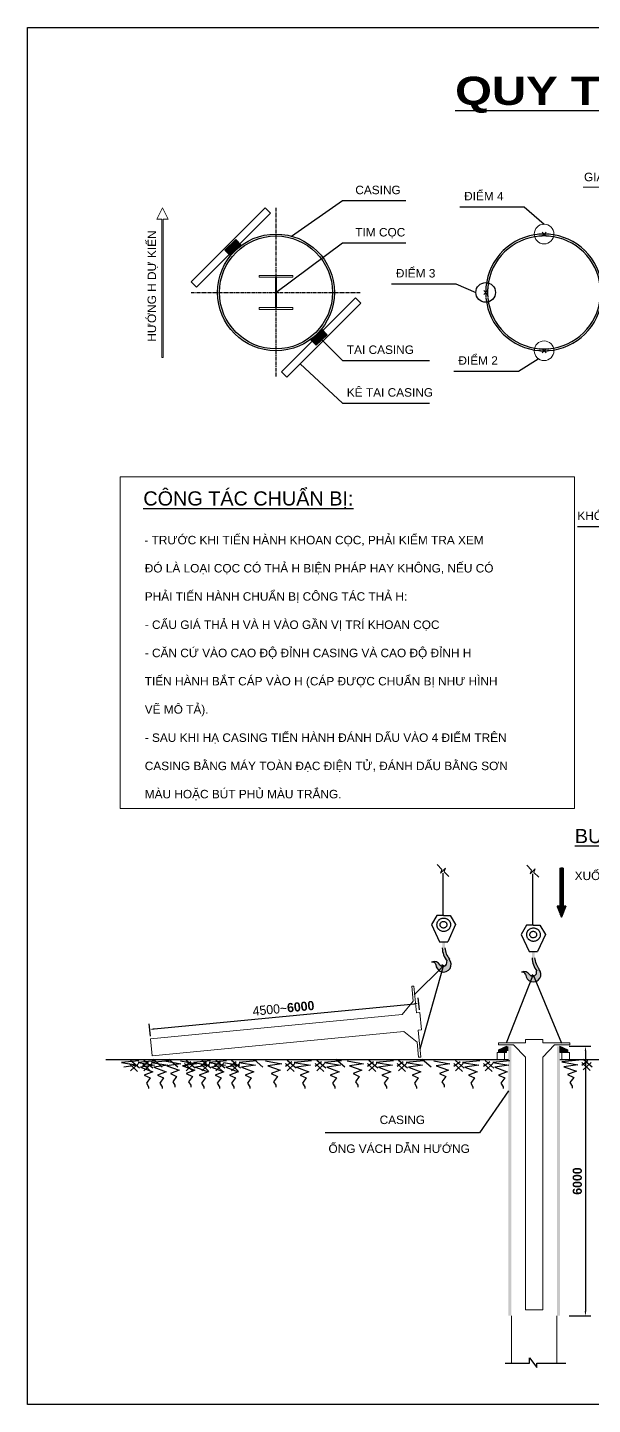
# Model space of a CAD drawing. Header units: millimetres. Extents: x -346728 to 1320345, y -537202 to -385966.
# Drawn here: x 1014770 to 1035235, y -455391 to -405471 of the extents above; entities that cross this region are included whole.
import ezdxf

# ---------------------------------------------------------------- set-up
doc = ezdxf.new("R2010")
doc.units = ezdxf.units.MM
doc.header["$LTSCALE"] = 100
for name, pattern in [('CENTER', [2, 1.25, -0.25, 0.25, -0.25]), ('DASHED2', [0.375, 0.25, -0.125]), ('HIDDEN', [9.525, 6.35, -3.175])]:
    doc.linetypes.add(name, pattern=pattern)
for name, color, linetype in [('2', 2, 'Continuous'), ('8', 8, 'CENTER'), ('9', 9, 'Continuous'), ('A-TEXT', 7, 'Continuous'), ('COT-THEP', 1, 'Continuous'), ('DUONG-BAO', 2, 'Continuous'), ('hiden', 8, 'HIDDEN'), ('NET', 1, 'Continuous'), ('ONGVACH', 5, 'Continuous')]:
    doc.layers.add(name, color=color, linetype=linetype)
doc.layers.add('CHU', color=8, linetype='Continuous', lineweight=25)
doc.layers.add('cua', color=44, linetype='Continuous', lineweight=13)
doc.styles.add('2', font='VHAVAN.TTF')
doc.styles.add('T1', font='VHARIAL.TTF')
doc.styles.add('tieu de', font='VHARIALB.TTF', dxfattribs={"width": 1.2})
doc.styles.add('VnArialH', font='VHARIAL.TTF')
doc.dimstyles.new('KT1', dxfattribs={"dimtxt": 250, "dimasz": 1000, "dimexe": 100, "dimexo": 100, "dimgap": 50, "dimtad": 1, "dimdec": 0, "dimzin": 2, "dimdsep": 46, "dimtxsty": 'Standard', "dimblk2": 'OBLIQUE', "dimcen": 0.09, "dimdle": 100, "dimclrt": 2, "dimadec": 0, "dimazin": 0, "dimtfac": 1, "dimtdec": 0, "dimtofl": 0, "dimtmove": 0, "dimatfit": 3, "dimfxl": 1, "dimtolj": 1, "dimtzin": 2, "dimarcsym": 0})

# ---------------------------------------------------------------- blocks, each defined once
blk = doc.blocks.new('gagsggs')
at = {"layer": 'cua'}
for p, q in [((1274802, -391589), (1276751, -389640)), ((1276751, -389640), (1276892, -389781)), ((1274943, -391731), (1276892, -389781)), ((1274802, -391589), (1274943, -391731))]:
    blk.add_line(p, q, dxfattribs=at)
blk = doc.blocks.new('sgjkskljgs')
at = {"layer": 'cua'}
for p, q in [((1270835, -391902), (1272035, -391902)), ((1270835, -391962), (1270835, -391902)), ((1270835, -391962), (1271415, -391962)), ((1271415, -391962), (1271415, -393042)), ((1271455, -391962), (1272035, -391962)), ((1271455, -391962), (1271455, -393042)), ((1272035, -391902), (1272035, -391962)), ((1271335, -392502), (1271535, -392502)), ((1271435, -392394), (1271435, -392610)), ((1271415, -393042), (1270835, -393042)), ((1270835, -393102), (1270835, -393042)), ((1272035, -393042), (1271455, -393042)), ((1272035, -393042), (1272035, -393102)), ((1272035, -393102), (1270835, -393102))]:
    blk.add_line(p, q, dxfattribs=at)
blk = doc.blocks.new('gøgwgwg')
at = {"layer": 'cua'}
for p, q in [((1270915, -387538), (1270718, -387935)), ((1270915, -387538), (1271111, -387935)), ((1270718, -387935), (1270886, -387935)), ((1270886, -387935), (1270886, -392839)), ((1271111, -387935), (1270943, -387935)), ((1270943, -387935), (1270943, -392839)), ((1270886, -392839), (1270943, -392839))]:
    blk.add_line(p, q, dxfattribs=at)
blk = doc.blocks.new('*D297')
at = {"layer": 'A-TEXT', "color": 117, "lineweight": -2, "transparency": 16777216}
for p, q in [((1034391, -442404), (1035182, -442404)), ((1034391, -452180), (1035182, -452180))]:
    blk.add_line(p, q, dxfattribs=at)
at = {"layer": 'A-TEXT', "color": 21, "lineweight": -2, "transparency": 16777216}
blk.add_line((1034982, -442564), (1034982, -452020), dxfattribs=at)
at = {"layer": 'A-TEXT', "color": 21, "transparency": 16777216}
for points in [[(1034955, -442564), (1035008, -442564), (1034982, -442404)], [(1034955, -452020), (1035008, -452020), (1034982, -452180)]]:
    blk.add_solid(points, dxfattribs=at)
at = {"layer": 'DEFPOINTS', "color": 0, "transparency": 16777216}
for p in [(1034291, -442404), (1034291, -452180), (1034982, -452180)]:
    blk.add_point(p, dxfattribs=at)
at = {"layer": 'A-TEXT', "color": 2, "transparency": 16777216, "insert": (1034688, -447292), "char_height": 40, "attachment_point": 5, "rotation": 90, "style": '2'}
blk.add_mtext('\\A1;{\\f.VnAvantH|b1|i0|c0|p34;\\H8.334x;6000}', dxfattribs=at)
blk = doc.blocks.new('jdhssdhhgsg')
at = {"layer": 'cua'}
for p, q in [((1275082, -387598), (1275223, -387457)), ((1275223, -387598), (1275082, -387457))]:
    blk.add_line(p, q, dxfattribs=at)
blk = doc.blocks.new('bakjbfahfak')
at = {"layer": 'hiden'}
for radius, start, end in [(2067, 85.0087, 95.0123), (2000, 84.8406, 95.1811), (2067, 174.9877, 184.9913), (2000, 174.8189, 185.1594), (2000, 354.8406, 5.1811), (2067, 355.0087, 5.0123), (2000, 264.8189, 275.1594), (2067, 264.9877, 274.9913)]:
    blk.add_arc((1286978, -390533), radius, start, end, dxfattribs=at)
at = {"layer": 'ONGVACH', "color": 7}
for radius, start, end in [(2067, 94.1611, 174.448), (2000, 94.3012, 174.2608), (2067, 185.552, 265.8389), (2000, 185.7392, 265.6988), (2000, 274.3012, 354.2608), (2067, 274.1611, 354.448)]:
    blk.add_arc((1286978, -390533), radius, start, end, dxfattribs=at)
blk = doc.blocks.new('gsngskngksngsk')
at = {"layer": 'ONGVACH', "color": 7}
for radius, start, end in [(2067, 5.552, 85.8389), (2000, 5.7392, 85.6988)]:
    blk.add_arc((1286978, -390533), radius, start, end, dxfattribs=at)
at = {"layer": 'cua'}
blk.add_blockref('bakjbfahfak', (0, 0), dxfattribs=at)
blk = doc.blocks.new('*D301')
at = {"layer": 'A-TEXT', "color": 117, "lineweight": -2, "transparency": 16777216}
for p, q in [((1028969, -441087), (1028927, -440648)), ((1019219, -442033), (1019176, -441594))]:
    blk.add_line(p, q, dxfattribs=at)
at = {"layer": 'A-TEXT', "color": 21, "lineweight": -2, "transparency": 16777216}
blk.add_line((1019355, -441778), (1028787, -440863), dxfattribs=at)
at = {"layer": 'A-TEXT', "color": 21, "transparency": 16777216}
for points in [[(1028784, -440836), (1028789, -440889), (1028946, -440847)], [(1019352, -441751), (1019357, -441804), (1019196, -441793)]]:
    blk.add_solid(points, dxfattribs=at)
at = {"layer": 'DEFPOINTS', "color": 0, "transparency": 16777216}
for p in [(1028946, -440847), (1028979, -441186, 0), (1019229, -442132, 0)]:
    blk.add_point(p, dxfattribs=at)
at = {"layer": 'A-TEXT', "color": 2, "transparency": 16777216, "insert": (1024042, -441028), "char_height": 40, "attachment_point": 5, "rotation": 5.5418, "style": '2'}
blk.add_mtext('\\A1;{\\H8.333x;4500~\\f.VnAvantH|b1|i0|c0|p34;6000}', dxfattribs=at)
blk = doc.blocks.new('LVL-KHUNGTEN')
blk.add_lwpolyline([(61073, 41093), (119124, 41093), (119124, 62), (61073, 62)], close=True)
at = {"layer": 'DEFPOINTS'}
for p, q in [((61073, 41093), (119124, 41093)), ((61073, 62), (61073, 41093)), ((119124, 62), (61073, 62))]:
    blk.add_line(p, q, dxfattribs=at)

msp = doc.modelspace()

# ---------------------------------------------------------------- hatches: boundary and pattern name
h = msp.add_hatch()
h.set_pattern_fill('ANSI37', color=256, scale=1.842586, style=0)
h.set_pattern_definition([(45, (997437.7725, -500538.97475), (-0.1628631381, 0.1628631381), []), (135, (997437.7725, -500538.97475), (-0.1628631381, -0.1628631381), [])])
h.paths.add_polyline_path([(1030037.5, -439635.3, 0.4139754), (1030061.3, -439244.3, -0.1675092), (1029890, -438837.8), (1029890, -438615.6), (1029840.3, -438615.6), (1029795.7, -438615.6), (1029795.7, -438837.8, 0.1669187), (1029971.5, -439320.8, -0.3748597), (1029891.4, -439489.2)])
h.paths.add_polyline_path([(1029891.4, -439489.2, -0.3256233), (1029728.4, -439452.8, 0.3838676), (1029423.2, -439346.1, -0.3456423), (1029576.7, -439427.9, 0.6465069), (1030037.5, -439635.3)])
h = msp.add_hatch()
h.set_pattern_fill('ANSI37', color=256, scale=1.842586, style=0)
h.set_pattern_definition([(45, (1000688.50326, -500897.08532), (-0.1628631381, 0.1628631381), []), (135, (1000688.50326, -500897.08532), (-0.1628631381, -0.1628631381), [])])
h.paths.add_polyline_path([(1033288.2, -439993.4, 0.4139754), (1033312, -439602.5, -0.1675092), (1033140.8, -439196), (1033140.8, -438973.7), (1033091, -438973.7), (1033046.4, -438973.7), (1033046.4, -439196, 0.1669187), (1033222.2, -439678.9, -0.3748597), (1033142.1, -439847.3)])
h.paths.add_polyline_path([(1033142.1, -439847.3, -0.3256233), (1032979.1, -439810.9, 0.3838676), (1032673.9, -439704.2, -0.3456423), (1032827.5, -439786, 0.6465069), (1033288.2, -439993.4)])
at = {"layer": 'COT-THEP'}
h = msp.add_hatch(dxfattribs=at)
h.set_pattern_fill('ANSI37', color=0, scale=5.896275, style=0)
h.set_pattern_definition([(45, (1019231.61855, -467660.8321), (-0.521162042, 0.521162042), []), (135, (1019231.61855, -467660.8321), (-0.521162042, -0.521162042), [])])
h.paths.add_polyline_path([(1034054.9, -437325.1), (1033954.7, -437325.1), (1034113.8, -437723.3), (1034272.9, -437325.1), (1034172.8, -437325.1), (1034172.8, -435945.1), (1034054.9, -435945.1)])
msp.add_hatch(color=5, dxfattribs=at).paths.add_polyline_path([(1032108.8, -442577.3), (1032193.3, -442577.3), (1032193.3, -442403.7), (1032108.8, -442403.7)])
at = {"layer": 'cua'}
for points in [[(1032123.8, -442403.6), (1032123.8, -442625.3), (1031835.7, -442625.3), (1031835.7, -442536.8)], [(1034056.8, -442403.6), (1034056.8, -442625.3), (1034344.9, -442625.3), (1034344.9, -442536.8)]]:
    msp.add_hatch(color=256, dxfattribs=at).paths.add_polyline_path(points)
at = {"layer": 'ONGVACH'}
h = msp.add_hatch(color=7, dxfattribs=at)
h.paths.add_polyline_path([(1022315.4, -413156.3), (1022518.1, -413368.1, 0.0326124), (1022306.8, -413545.4), (1022116.6, -413346.6)])
h.paths.add_polyline_path([(1022116.6, -413346.6), (1022306.8, -413545.4, 0.0326124), (1022120.5, -413748.6), (1021917.8, -413536.9)])
h = msp.add_hatch(color=7, dxfattribs=at)
h.paths.add_polyline_path([(1025622.3, -416611.3), (1025419.6, -416399.6, -0.0326124), (1025233.2, -416602.8), (1025423.5, -416801.6)])
h.paths.add_polyline_path([(1025423.5, -416801.6), (1025233.2, -416602.8, -0.0326124), (1025022, -416780.1), (1025224.7, -416991.9)])

# ---------------------------------------------------------------- linework, layer by layer
at = {"color": 7}
for p, q in [((1034054.9, -435945.1, -881.1), (1034054.9, -437325.1, -881.1)), ((1034054.9, -435945.1, -881.1), (1034172.8, -435945.1, -881.1)), ((1034172.8, -435945.1, -881.1), (1034172.8, -437325.1, -881.1)), ((1033954.7, -437325.1, -881.1), (1034113.8, -437723.3, -881.1)), ((1034054.9, -437325.1, -881.1), (1033954.7, -437325.1, -881.1)), ((1034272.9, -437325.1, -881.1), (1034113.8, -437723.3, -881.1)), ((1034172.8, -437325.1, -881.1), (1034272.9, -437325.1, -881.1))]:
    msp.add_line(p, q, dxfattribs=at)
at = {"color": 2}
for p, q in [((1029600.9, -437659.7, -881.1), (1029400.7, -437993.1, -881.1)), ((1029845.6, -437659.7, -881.1), (1029600.9, -437659.7, -881.1)), ((1029835, -437659.7, -881.1), (1030079.7, -437659.7, -881.1)), ((1030079.7, -437659.7, -881.1), (1030279.9, -437993.1, -881.1)), ((1029400.7, -437993.1, -881.1), (1029689.8, -438615.6, -881.1)), ((1030279.9, -437993.1, -881.1), (1029990.7, -438615.6, -881.1)), ((1032851.6, -438017.8, -881.1), (1032651.4, -438351.3, -881.1)), ((1033096.3, -438017.8, -881.1), (1032851.6, -438017.8, -881.1)), ((1033085.8, -438017.8, -881.1), (1033330.4, -438017.8, -881.1)), ((1033330.4, -438017.8, -881.1), (1033530.6, -438351.3, -881.1)), ((1032651.4, -438351.3, -881.1), (1032940.6, -438973.7, -881.1)), ((1033530.6, -438351.3, -881.1), (1033241.5, -438973.7, -881.1))]:
    msp.add_line(p, q, dxfattribs=at)
at = {"color": 8}
for p, q in [((1018797.6, -442928.7, -881.1), (1018173.2, -442987.6, -881.1)), ((1018173.2, -442987.6, -881.1), (1018762.3, -443093.6, -881.1)), ((1018762.3, -443093.6, -881.1), (1018255.7, -443164.2, -881.1)), ((1018784.5, -443028.4, -881.1), (1018503.5, -443295.1, -881.1)), ((1019404.2, -442928.7, -881.1), (1018779.8, -442987.6, -881.1)), ((1018779.8, -442987.6, -881.1), (1019368.8, -443093.6, -881.1)), ((1019368.8, -443093.6, -881.1), (1018862.2, -443164.2, -881.1)), ((1018862.2, -443164.2, -881.1), (1019309.9, -443329, -881.1)), ((1019157.4, -442972.2, -881.1), (1018932.5, -443140.7, -881.1)), ((1019269.8, -443028.4, -881.1), (1018988.7, -443295.1, -881.1)), ((1019889.4, -442928.7, -881.1), (1019265, -442987.6, -881.1)), ((1019265, -442987.6, -881.1), (1019854, -443093.6, -881.1)), ((1019854, -443093.6, -881.1), (1019347.5, -443164.2, -881.1)), ((1019347.5, -443164.2, -881.1), (1019795.1, -443329, -881.1)), ((1019734, -442935.6, -881.1), (1020323, -443041.6, -881.1)), ((1020323, -443041.6, -881.1), (1019816.4, -443112.2, -881.1)), ((1019816.4, -443112.2, -881.1), (1020264.1, -443277, -881.1)), ((1020264.1, -443277, -881.1), (1019946, -443394.8, -881.1)), ((1020305.5, -442935.6, -881.1), (1020894.6, -443041.6, -881.1)), ((1020894.6, -443041.6, -881.1), (1020388, -443112.2, -881.1)), ((1020388, -443112.2, -881.1), (1020835.7, -443277, -881.1)), ((1020686, -442972.2, -881.1), (1020461.1, -443140.7, -881.1)), ((1020798.4, -443028.4, -881.1), (1020517.3, -443295.1, -881.1)), ((1020835.7, -443277, -881.1), (1020517.6, -443394.8, -881.1)), ((1021402, -442928.7, -881.1), (1020777.6, -442987.6, -881.1)), ((1020777.6, -442987.6, -881.1), (1021366.6, -443093.6, -881.1)), ((1021366.6, -443093.6, -881.1), (1020860.1, -443164.2, -881.1)), ((1020860.1, -443164.2, -881.1), (1021307.7, -443329, -881.1)), ((1021257.5, -442972.2, -881.1), (1021032.7, -443140.7, -881.1)), ((1021369.9, -443028.4, -881.1), (1021088.9, -443295.1, -881.1)), ((1021973.5, -442928.7, -881.1), (1021349.1, -442987.6, -881.1)), ((1021349.1, -442987.6, -881.1), (1021938.2, -443093.6, -881.1)), ((1021938.2, -443093.6, -881.1), (1021431.6, -443164.2, -881.1)), ((1021431.6, -443164.2, -881.1), (1021879.3, -443329, -881.1)), ((1021761.7, -442972.2, -881.1), (1021536.9, -443140.7, -881.1)), ((1021874.1, -443028.4, -881.1), (1021593.1, -443295.1, -881.1)), ((1021869.3, -442987.6, -881.1), (1022458.4, -443093.6, -881.1)), ((1022458.4, -443093.6, -881.1), (1021951.8, -443164.2, -881.1)), ((1021951.8, -443164.2, -881.1), (1022399.5, -443329, -881.1)), ((1022333.2, -442972.2, -881.1), (1022108.4, -443140.7, -881.1)), ((1022445.7, -443028.4, -881.1), (1022164.6, -443295.1, -881.1)), ((1023065.3, -442928.7, -881.1), (1022440.9, -442987.6, -881.1)), ((1022440.9, -442987.6, -881.1), (1023029.9, -443093.6, -881.1)), ((1023029.9, -443093.6, -881.1), (1022523.3, -443164.2, -881.1)), ((1022523.3, -443164.2, -881.1), (1022971, -443329, -881.1)), ((1023389.2, -442935.6, -881.1), (1023978.2, -443041.6, -881.1)), ((1023978.2, -443041.6, -881.1), (1023471.7, -443112.2, -881.1)), ((1023471.7, -443112.2, -881.1), (1023919.3, -443277, -881.1)), ((1023919.3, -443277, -881.1), (1023601.2, -443394.8, -881.1)), ((1024341.2, -442972.2, -881.1), (1024116.3, -443140.7, -881.1)), ((1024453.6, -443028.4, -881.1), (1024172.5, -443295.1, -881.1)), ((1025057.2, -442928.7, -881.1), (1024432.8, -442987.6, -881.1)), ((1024432.8, -442987.6, -881.1), (1025021.8, -443093.6, -881.1)), ((1025021.8, -443093.6, -881.1), (1024515.3, -443164.2, -881.1)), ((1024515.3, -443164.2, -881.1), (1024962.9, -443329, -881.1)), ((1025416.9, -442972.2, -881.1), (1025192.1, -443140.7, -881.1)), ((1025529.3, -443028.4, -881.1), (1025248.3, -443295.1, -881.1)), ((1026148.9, -442928.7, -881.1), (1025524.5, -442987.6, -881.1)), ((1025524.5, -442987.6, -881.1), (1026113.6, -443093.6, -881.1)), ((1026113.6, -443093.6, -881.1), (1025607, -443164.2, -881.1)), ((1025607, -443164.2, -881.1), (1026054.7, -443329, -881.1)), ((1026353.8, -442935.6, -881.1), (1026942.8, -443041.6, -881.1)), ((1026942.8, -443041.6, -881.1), (1026436.2, -443112.2, -881.1)), ((1026436.2, -443112.2, -881.1), (1026883.9, -443277, -881.1)), ((1026883.9, -443277, -881.1), (1026565.8, -443394.8, -881.1)), ((1027305.7, -442972.2, -881.1), (1027080.9, -443140.7, -881.1)), ((1027418.2, -443028.4, -881.1), (1027137.1, -443295.1, -881.1)), ((1028021.8, -442928.7, -881.1), (1027397.4, -442987.6, -881.1)), ((1027397.4, -442987.6, -881.1), (1027986.4, -443093.6, -881.1)), ((1027986.4, -443093.6, -881.1), (1027479.8, -443164.2, -881.1)), ((1027479.8, -443164.2, -881.1), (1027927.5, -443329, -881.1)), ((1028381.5, -442972.2, -881.1), (1028156.7, -443140.7, -881.1)), ((1028493.9, -443028.4, -881.1), (1028212.9, -443295.1, -881.1)), ((1029113.5, -442928.7, -881.1), (1028489.1, -442987.6, -881.1)), ((1028489.1, -442987.6, -881.1), (1029078.2, -443093.6, -881.1)), ((1029078.2, -443093.6, -881.1), (1028571.6, -443164.2, -881.1)), ((1028571.6, -443164.2, -881.1), (1029019.3, -443329, -881.1)), ((1029485.7, -442935.6, -881.1), (1030074.7, -443041.6, -881.1)), ((1030074.7, -443041.6, -881.1), (1029568.1, -443112.2, -881.1)), ((1029568.1, -443112.2, -881.1), (1030015.8, -443277, -881.1)), ((1030015.8, -443277, -881.1), (1029697.7, -443394.8, -881.1)), ((1030437.6, -442972.2, -881.1), (1030212.8, -443140.7, -881.1)), ((1030550, -443028.4, -881.1), (1030269, -443295.1, -881.1)), ((1031153.7, -442928.7, -881.1), (1030529.3, -442987.6, -881.1)), ((1030529.3, -442987.6, -881.1), (1031118.3, -443093.6, -881.1)), ((1031118.3, -443093.6, -881.1), (1030611.7, -443164.2, -881.1)), ((1030611.7, -443164.2, -881.1), (1031059.4, -443329, -881.1)), ((1031513.4, -442972.2, -881.1), (1031288.6, -443140.7, -881.1)), ((1031625.8, -443028.4, -881.1), (1031344.8, -443295.1, -881.1)), ((1032245.4, -442928.7, -881.1), (1031621, -442987.6, -881.1)), ((1031621, -442987.6, -881.1), (1032210.1, -443093.6, -881.1)), ((1032210.1, -443093.6, -881.1), (1031703.5, -443164.2, -881.1)), ((1031703.5, -443164.2, -881.1), (1032151.2, -443329, -881.1)), ((1034746.4, -442911.4, -881.1), (1034122, -442970.3, -881.1)), ((1034122, -442970.3, -881.1), (1034711.1, -443076.2, -881.1)), ((1034711.1, -443076.2, -881.1), (1034204.5, -443146.9, -881.1)), ((1034204.5, -443146.9, -881.1), (1034652.2, -443311.7, -881.1)), ((1035072.8, -442937.5, -881.1), (1034848, -443106, -881.1)), ((1035185.2, -442993.7, -881.1), (1034904.2, -443260.5, -881.1)), ((1019309.9, -443329, -881.1), (1018991.8, -443446.7, -881.1)), ((1018991.8, -443446.7, -881.1), (1019215.7, -443552.7, -881.1)), ((1019215.7, -443552.7, -881.1), (1019074.3, -443741.1, -881.1)), ((1019074.3, -443741.1, -881.1), (1019156.8, -443870.6, -881.1)), ((1019795.1, -443329, -881.1), (1019477, -443446.7, -881.1)), ((1019477, -443446.7, -881.1), (1019700.9, -443552.7, -881.1)), ((1019700.9, -443552.7, -881.1), (1019559.5, -443741.1, -881.1)), ((1019559.5, -443741.1, -881.1), (1019642, -443870.6, -881.1)), ((1019946, -443394.8, -881.1), (1020169.9, -443500.7, -881.1)), ((1020169.9, -443500.7, -881.1), (1020028.5, -443689.1, -881.1)), ((1020028.5, -443689.1, -881.1), (1020111, -443818.6, -881.1)), ((1020517.6, -443394.8, -881.1), (1020741.4, -443500.7, -881.1)), ((1020741.4, -443500.7, -881.1), (1020600, -443689.1, -881.1)), ((1020600, -443689.1, -881.1), (1020682.5, -443818.6, -881.1)), ((1021307.7, -443329, -881.1), (1020989.6, -443446.7, -881.1)), ((1020989.6, -443446.7, -881.1), (1021213.5, -443552.7, -881.1)), ((1021213.5, -443552.7, -881.1), (1021072.1, -443741.1, -881.1)), ((1021072.1, -443741.1, -881.1), (1021154.6, -443870.6, -881.1)), ((1021879.3, -443329, -881.1), (1021561.2, -443446.7, -881.1)), ((1021561.2, -443446.7, -881.1), (1021785, -443552.7, -881.1)), ((1021785, -443552.7, -881.1), (1021643.7, -443741.1, -881.1)), ((1021643.7, -443741.1, -881.1), (1021726.1, -443870.6, -881.1)), ((1022399.5, -443329, -881.1), (1022081.4, -443446.7, -881.1)), ((1022081.4, -443446.7, -881.1), (1022305.2, -443552.7, -881.1)), ((1022305.2, -443552.7, -881.1), (1022163.9, -443741.1, -881.1)), ((1022163.9, -443741.1, -881.1), (1022246.3, -443870.6, -881.1)), ((1022971, -443329, -881.1), (1022652.9, -443446.7, -881.1)), ((1022652.9, -443446.7, -881.1), (1022876.8, -443552.7, -881.1)), ((1022876.8, -443552.7, -881.1), (1022735.4, -443741.1, -881.1)), ((1022735.4, -443741.1, -881.1), (1022817.9, -443870.6, -881.1)), ((1023601.2, -443394.8, -881.1), (1023825.1, -443500.7, -881.1)), ((1023825.1, -443500.7, -881.1), (1023683.7, -443689.1, -881.1)), ((1023683.7, -443689.1, -881.1), (1023766.2, -443818.6, -881.1)), ((1024962.9, -443329, -881.1), (1024644.8, -443446.7, -881.1)), ((1024644.8, -443446.7, -881.1), (1024868.7, -443552.7, -881.1)), ((1024868.7, -443552.7, -881.1), (1024727.3, -443741.1, -881.1)), ((1024727.3, -443741.1, -881.1), (1024809.8, -443870.6, -881.1)), ((1026054.7, -443329, -881.1), (1025736.6, -443446.7, -881.1)), ((1025736.6, -443446.7, -881.1), (1025960.4, -443552.7, -881.1)), ((1025960.4, -443552.7, -881.1), (1025819.1, -443741.1, -881.1)), ((1025819.1, -443741.1, -881.1), (1025901.5, -443870.6, -881.1)), ((1026565.8, -443394.8, -881.1), (1026789.7, -443500.7, -881.1)), ((1026789.7, -443500.7, -881.1), (1026648.3, -443689.1, -881.1)), ((1026648.3, -443689.1, -881.1), (1026730.8, -443818.6, -881.1)), ((1027927.5, -443329, -881.1), (1027609.4, -443446.7, -881.1)), ((1027609.4, -443446.7, -881.1), (1027833.3, -443552.7, -881.1)), ((1027833.3, -443552.7, -881.1), (1027691.9, -443741.1, -881.1)), ((1027691.9, -443741.1, -881.1), (1027774.4, -443870.6, -881.1)), ((1029019.3, -443329, -881.1), (1028701.2, -443446.7, -881.1)), ((1028701.2, -443446.7, -881.1), (1028925, -443552.7, -881.1)), ((1028925, -443552.7, -881.1), (1028783.7, -443741.1, -881.1)), ((1028783.7, -443741.1, -881.1), (1028866.1, -443870.6, -881.1)), ((1029697.7, -443394.8, -881.1), (1029921.6, -443500.7, -881.1)), ((1029921.6, -443500.7, -881.1), (1029780.2, -443689.1, -881.1)), ((1029780.2, -443689.1, -881.1), (1029862.7, -443818.6, -881.1)), ((1031059.4, -443329, -881.1), (1030741.3, -443446.7, -881.1)), ((1030741.3, -443446.7, -881.1), (1030965.2, -443552.7, -881.1)), ((1030965.2, -443552.7, -881.1), (1030823.8, -443741.1, -881.1)), ((1030823.8, -443741.1, -881.1), (1030906.3, -443870.6, -881.1)), ((1032151.2, -443329, -881.1), (1031833.1, -443446.7, -881.1)), ((1031833.1, -443446.7, -881.1), (1032056.9, -443552.7, -881.1)), ((1032056.9, -443552.7, -881.1), (1031915.5, -443741.1, -881.1)), ((1031915.5, -443741.1, -881.1), (1031998, -443870.6, -881.1)), ((1034652.2, -443311.7, -881.1), (1034334.1, -443429.4, -881.1)), ((1034334.1, -443429.4, -881.1), (1034557.9, -443535.4, -881.1)), ((1034557.9, -443535.4, -881.1), (1034416.5, -443723.8, -881.1)), ((1034416.5, -443723.8, -881.1), (1034499, -443853.3, -881.1)), ((1019156.8, -443870.6, -881.1), (1019156.8, -443941.2, -881.1)), ((1019642, -443870.6, -881.1), (1019642, -443941.2, -881.1)), ((1020111, -443818.6, -881.1), (1020111, -443889.3, -881.1)), ((1020682.5, -443818.6, -881.1), (1020682.5, -443889.3, -881.1)), ((1021154.6, -443870.6, -881.1), (1021154.6, -443941.2, -881.1)), ((1021726.1, -443870.6, -881.1), (1021726.1, -443941.2, -881.1)), ((1022246.3, -443870.6, -881.1), (1022246.3, -443941.2, -881.1)), ((1022817.9, -443870.6, -881.1), (1022817.9, -443941.2, -881.1)), ((1023766.2, -443818.6, -881.1), (1023766.2, -443889.3, -881.1)), ((1024809.8, -443870.6, -881.1), (1024809.8, -443941.2, -881.1)), ((1025901.5, -443870.6, -881.1), (1025901.5, -443941.2, -881.1)), ((1026730.8, -443818.6, -881.1), (1026730.8, -443889.3, -881.1)), ((1027774.4, -443870.6, -881.1), (1027774.4, -443941.2, -881.1)), ((1028866.1, -443870.6, -881.1), (1028866.1, -443941.2, -881.1)), ((1029862.7, -443818.6, -881.1), (1029862.7, -443889.3, -881.1)), ((1030906.3, -443870.6, -881.1), (1030906.3, -443941.2, -881.1)), ((1032193.6, -444021.4, -881.1), (1031147.3, -445543.9, -881.1)), ((1031998, -443870.6, -881.1), (1031998, -443941.2, -881.1)), ((1034499, -443853.3, -881.1), (1034499, -443923.9, -881.1))]:
    msp.add_line(p, q, dxfattribs=at)
at = {"color": 8, "elevation": -881.1}
for points in [[(1018756.4, -443323.2), (1018447.3, -443028.4)], [(1018826.7, -443196.9), (1018503.5, -442916)], [(1019241.7, -443323.2), (1018932.5, -443028.4)], [(1019311.9, -443196.9), (1018988.7, -442916)], [(1019643.3, -443162.2), (1019320.1, -442881.4)], [(1020214.8, -443162.2), (1019891.7, -442881.4)], [(1020770.3, -443323.2), (1020461.1, -443028.4)], [(1020840.5, -443196.9), (1020517.3, -442916)], [(1021341.8, -443323.2), (1021032.7, -443028.4)], [(1021412.1, -443196.9), (1021088.9, -442916)], [(1021846, -443323.2), (1021536.9, -443028.4)], [(1021916.3, -443196.9), (1021593.1, -442916)], [(1022417.6, -443323.2), (1022108.4, -443028.4)], [(1022487.8, -443196.9), (1022164.6, -442916)], [(1023298.5, -443162.2), (1022975.3, -442881.4)], [(1024425.5, -443323.2), (1024116.3, -443028.4)], [(1024495.7, -443196.9), (1024172.5, -442916)], [(1025501.2, -443323.2), (1025192.1, -443028.4)], [(1025571.5, -443196.9), (1025248.3, -442916)], [(1026263.1, -443162.2), (1025939.9, -442881.4)], [(1027390.1, -443323.2), (1027080.9, -443028.4)], [(1027460.3, -443196.9), (1027137.1, -442916)], [(1028465.8, -443323.2), (1028156.7, -443028.4)], [(1028536.1, -443196.9), (1028212.9, -442916)], [(1029395, -443162.2), (1029071.8, -442881.4)], [(1030521.9, -443323.2), (1030212.8, -443028.4)], [(1030592.2, -443196.9), (1030269, -442916)], [(1031597.7, -443323.2), (1031288.6, -443028.4)], [(1031667.9, -443196.9), (1031344.8, -442916)], [(1035157.1, -443288.6), (1034848, -442993.7)], [(1035227.3, -443162.2), (1034904.2, -442881.4)]]:
    msp.add_lwpolyline(points, dxfattribs=at)
at = {"color": 6}
for centre, radius, start, end in [((1029840.5, -439436.5, -881.1), 277, 180, 42.02472), ((1030586.7, -438823.4, -881.1), 791.1, 181.04514, 218.95063), ((1030565.3, -438792.7, -881.1), 676.8, 183.82825, 221.64453), ((1033837.4, -439181.5, -881.1), 791.1, 181.04514, 218.95063), ((1033816.1, -439150.8, -881.1), 676.8, 183.82825, 221.64453), ((1029503.3, -439577.6, -881.1), 241.6, 28.72165, 112.72237), ((1029434.6, -439493.4, -881.1), 140.9, 23.81694, 100.0862), ((1029821.7, -439367.8, -881.1), 141.9, 221.34047, 15.68229), ((1032754, -439935.7, -881.1), 241.6, 28.72165, 112.72237), ((1032685.4, -439851.5, -881.1), 140.9, 23.81694, 100.0862), ((1033091.3, -439794.6, -881.1), 277, 180, 42.02472), ((1033072.4, -439725.9, -881.1), 141.9, 221.34047, 15.68229)]:
    msp.add_arc(centre, radius, start, end, dxfattribs=at)
at = {"layer": '8', "color": 8}
for p, q in [((1023770, -412003.1, -881.1), (1023770, -418145.1, -881.1)), ((1020699.1, -415074.1, -881.1), (1026841, -415074.1, -881.1))]:
    msp.add_line(p, q, dxfattribs=at)
at = {"layer": '9'}
for p, q in [((1029821.8, -437668.4, -881.1), (1029821.8, -436126, -881.1)), ((1033072.5, -438026.5, -881.1), (1033072.5, -436149.6, -881.1))]:
    msp.add_line(p, q, dxfattribs=at)
at = {"layer": '9', "ltscale": 50}
for p, q in [((1029816.7, -439507.6, -881.1), (1028776.5, -440544.5, -881.1)), ((1029839.5, -439462.1, -881.1), (1028984.8, -442514.7, -881.1)), ((1033067.5, -439865.7, -881.1), (1032110.9, -442296.2, -881.1)), ((1033090.2, -439820.3, -881.1), (1034116.3, -442296.2, -881.1))]:
    msp.add_line(p, q, dxfattribs=at)
at = {"layer": 'A-TEXT', "color": 2}
for p, q in [((1026176.7, -411746.6, -881.1), (1028476.1, -411746.6, -881.1)), ((1030425.4, -411969.7, -881.1), (1032759.3, -411969.7, -881.1)), ((1026176.7, -413280.2, -881.1), (1028476.1, -413280.2, -881.1)), ((1027953.1, -414767.4, -881.1), (1030287.1, -414767.4, -881.1)), ((1030287.1, -414767.4, -881.1), (1031010.7, -415074.1, -881.1)), ((1026176.7, -417539.8, -881.1), (1029330.6, -417539.8, -881.1)), ((1030217, -417930.6, -881.1), (1032551, -417930.6, -881.1)), ((1026176.7, -419087.6, -881.1), (1029330.6, -419087.6, -881.1)), ((1031147.3, -445543.9, -881.1), (1025552.2, -445543.9, -881.1))]:
    msp.add_line(p, q, dxfattribs=at)
msp.add_circle((1031366.9, -415074.1, -881.1), 356.2, dxfattribs=at)
at = {"layer": 'COT-THEP', "color": 10}
for p, q in [((1017603.8, -442890.1, -881.1), (1032193.6, -442890.1, -881.1)), ((1034057.8, -442890.1, -881.1), (1036485.2, -442890.1, -881.1))]:
    msp.add_line(p, q, dxfattribs=at)
at = {"layer": 'cua'}
for p, q in [((1034904.4, -411262.9, -881.1), (1044297.1, -411262.9, -881.1)), ((1029604.8, -435819, -881.1), (1029780.2, -435994.4, -881.1)), ((1029733, -436124.4, -881.1), (1029910.1, -435947.3, -881.1)), ((1029733, -436124.4, -881.1), (1029780.2, -435994.4, -881.1)), ((1029910.1, -435947.3, -881.1), (1029863, -436077.2, -881.1)), ((1029863, -436077.2, -881.1), (1030038.4, -436252.6, -881.1)), ((1032855.5, -435842.7, -881.1), (1033030.9, -436018.1, -881.1)), ((1032983.8, -436148, -881.1), (1033160.9, -435970.9, -881.1)), ((1032983.8, -436148, -881.1), (1033030.9, -436018.1, -881.1)), ((1033160.9, -435970.9, -881.1), (1033113.7, -436100.9, -881.1)), ((1033113.7, -436100.9, -881.1), (1033289.1, -436276.3, -881.1)), ((1032123.8, -442403.6, -881.1), (1031835.7, -442536.8, -881.1)), ((1031835.7, -442536.8, -881.1), (1031835.7, -442625.3, -881.1)), ((1031835.7, -442625.3, -881.1), (1032123.8, -442625.3, -881.1)), ((1032123.8, -442403.6, -881.1), (1032123.8, -442625.3, -881.1)), ((1034056.8, -442403.6, -881.1), (1034344.9, -442536.8, -881.1)), ((1034056.8, -442403.6, -881.1), (1034056.8, -442625.3, -881.1)), ((1034344.9, -442625.3, -881.1), (1034056.8, -442625.3, -881.1)), ((1034344.9, -442536.8, -881.1), (1034344.9, -442625.3, -881.1)), ((1032299.7, -452177.1, -881.1), (1032300.3, -453890.2, -881.1)), ((1033950.5, -452176.8, -881.1), (1033951, -453889.7, -881.1))]:
    msp.add_line(p, q, dxfattribs=at)
at = {"layer": 'cua', "elevation": -881.1}
for points in [[(1018124.8, -421754.2), (1034588.1, -421754.2), (1034588.1, -433785.2), (1018124.8, -433785.2)], [(1019228.5, -442132.1), (1019289.1, -442756.1), (1028398.8, -441872.3), (1028886.3, -442259.8), (1028939.1, -442804.1), (1029012.2, -442797), (1028917.6, -441821.9), (1029039.5, -441810.1), (1028978.9, -441186.1), (1028857, -441197.9), (1028762.4, -440222.9), (1028689.3, -440230), (1028742.1, -440774.3), (1028338.2, -441248.2)], [(1032806, -451956.1), (1033433, -451956.1), (1033433, -442803.6), (1033865.7, -442355.9), (1034412.6, -442355.9), (1034412.6, -442282.4), (1033433, -442282.4), (1033433, -442159.9), (1032806, -442159.9), (1032806, -442282.4), (1031826.4, -442282.4), (1031826.4, -442355.9), (1032373.2, -442355.9), (1032806, -442803.6)], [(1032054.5, -442625.3), (1031780.1, -442625.3), (1031780.1, -442890.1), (1032054.5, -442890.1)], [(1034126.2, -442625.3), (1034400.6, -442625.3), (1034400.6, -442890.1), (1034126.2, -442890.1)]]:
    msp.add_lwpolyline(points, close=True, dxfattribs=at)
at = {"layer": 'cua'}
for centre in [(1033483, -412958, -881.1), (1033483, -417190.2, -881.1)]:
    msp.add_circle(centre, 356.2, dxfattribs=at)
at = {"layer": 'DUONG-BAO', "color": 2}
for p, q in [((1029689.8, -438615.6, -881.1), (1029990.7, -438615.6, -881.1)), ((1032940.6, -438973.7, -881.1), (1033241.5, -438973.7, -881.1))]:
    msp.add_line(p, q, dxfattribs=at)
at = {"layer": 'DUONG-BAO', "color": 6}
for p, q in [((1029761.5, -439496.2, -881.1), (1029819, -439438.7, -881.1)), ((1033012.2, -439854.3, -881.1), (1033069.7, -439796.8, -881.1))]:
    msp.add_line(p, q, dxfattribs=at)
at = {"layer": 'DUONG-BAO', "color": 7, "linetype": 'DASHED2'}
for centre, radius in [((1029847.7, -437999.3, -881.1), 244.9), ((1029839.1, -437998.3, -881.1), 121), ((1033098.4, -438357.5, -881.1), 244.9), ((1033089.9, -438356.4, -881.1), 121)]:
    msp.add_circle(centre, radius, dxfattribs=at)
at = {"layer": 'NET', "color": 8, "elevation": -881.1}
msp.add_lwpolyline([(1032068.9, -453889.7), (1032949.7, -453889.7), (1032949.7, -453697.1), (1033220.6, -454055.6), (1033220.6, -453889.7), (1034267.2, -453889.7)], dxfattribs=at)
at = {"layer": 'ONGVACH', "color": 7}
for p, q in [((1024334.4, -413034.6, -881.1), (1026176.7, -411746.6, -881.1)), ((1032759.3, -411969.7, -881.1), (1033483, -412601.8, -881.1)), ((1022315.4, -413156.3, -881.1), (1021917.8, -413536.9, -881.1)), ((1022518.1, -413368.1, -881.1), (1022315.4, -413156.3, -881.1)), ((1023770, -415074.1, -881.1), (1026176.7, -413280.2, -881.1)), ((1022120.5, -413748.6, -881.1), (1021917.8, -413536.9, -881.1)), ((1025022, -416780.1, -881.1), (1025224.7, -416991.9, -881.1)), ((1025622.3, -416611.3, -881.1), (1025224.7, -416991.9, -881.1)), ((1025350.5, -416714.3, -881.1), (1026176.7, -417539.8, -881.1)), ((1025419.6, -416399.6, -881.1), (1025622.3, -416611.3, -881.1)), ((1024643.5, -417660.8, -881.1), (1026176.7, -419087.6, -881.1)), ((1032551, -417930.6, -881.1), (1033274.6, -417479.1, -881.1)), ((1034695.7, -423560.6, -881.1), (1040126, -423560.6, -881.1))]:
    msp.add_line(p, q, dxfattribs=at)
for radius in [2116.1, 2047.3]:
    msp.add_circle((1023770, -415074.1, -881.1), radius, dxfattribs=at)
at = {"layer": 'ONGVACH', "color": 5}
for points in [[(1032193.6, -442403.8, -881.1), (1032299.7, -442404, -881.1), (1032193.6, -452177.1, -881.1), (1032299.7, -452177.1, -881.1)], [(1033951, -452176.8, -881.1), (1034056.8, -452177.1, -881.1), (1033950.7, -442403.5, -881.1), (1034056.8, -442403.6, -881.1)]]:
    msp.add_solid(points, dxfattribs=at)

# ---------------------------------------------------------------- block references
at = {"xscale": 1.216631744522601, "yscale": 1.216631744522601, "zscale": 1.216631744522601}
msp.add_blockref('LVL-KHUNGTEN', (940467.2, -455466, -881.1), dxfattribs=at)
at = {"layer": 'A-TEXT', "color": 2, "xscale": 1.023658927064389, "yscale": 1.023658927064389, "zscale": 1.023658927064389}
msp.add_blockref('jdhssdhhgsg', (-273954.2, -18378.3, -881.1), dxfattribs=at)
at = {"layer": 'cua'}
for name, p, xscale, yscale, zscale in [('gøgwgwg', (-281323.8, -15301.8, -881.1), 1.023658927064389, 1.023658927064389, 1.023658927064389), ('gsngskngksngsk', (-283943.5, -15301.8, -881.1), 1.023658927064389, 1.023658927064389, 1.023658927064389), ('jdhssdhhgsg', (-271838.1, -16262.1, -881.1), 1.023658927064389, 1.023658927064389, 1.023658927064389), ('sgjkskljgs', (-277745.4, -13285.7, -881.1), 1.023658927064389, 1.023658927064389, 1.023658927064389), ('gagsggs', (-729950.3, 120811, -881.1), 1.375833413796499, 1.375833413796499, 1.375833413796499), ('jdhssdhhgsg', (-271838.1, -20494.4, -881.1), 1.023658927064389, 1.023658927064389, 1.023658927064389)]:
    msp.add_blockref(name, p, dxfattribs=dict(at, xscale=xscale, yscale=yscale, zscale=zscale))
at = {"layer": 'cua', "xscale": 1.375833413796499, "yscale": 1.375833413796499, "zscale": 1.375833413796499, "rotation": 180}
msp.add_blockref('gagsggs', (2777490.4, -950959.1, -881.1), dxfattribs=at)

# ---------------------------------------------------------------- texts
at = {"layer": '2', "style": 'tieu de', "width": 1.2}
msp.add_text('%%Uquy tr×nh th¶ h KINGPOST biÖn ph¸p', height=1023.779, dxfattribs=at).set_placement((1030259.2, -408276.9, -881.1))
at = {"layer": 'A-TEXT', "color": 2, "style": 'VnArialH'}
for s, height, p in [('Gi¸ th¶ H ®\xadîc ®ôc lç ®Ó chØnh H', 307.098, (1034930.1, -411042.3, -881.1)), ('Casing', 307.1, (1026643.9, -411512.4, -881.1)), ('§iÓm 4', 307.1, (1030586.8, -411735.4, -881.1)), ('Tim cäc', 307.1, (1026643.9, -413045.9, -881.1)), ('§iÓm 3', 307.1, (1028114.5, -414533.1, -881.1)), ('Tai casing', 307.1, (1026338.1, -417305.5, -881.1)), ('§iÓm 2', 307.1, (1030378.4, -417696.3, -881.1)), ('Kª tai casing', 307.098, (1026338.1, -418853.3, -881.1)), ('Khãa c¸p b»ng cãc', 307.098, (1034689.9, -423326.3, -881.1)), ('- Tr\xadíc khi tiÕn hµnh khoan cäc, ph¶i kiÓm tra xem ', 307.098, (1019003, -424207.3, -881.1)), ('®ã lµ lo¹i cäc cã th¶ H biÖn ph¸p hay kh«ng, nÕu cã ', 307.098, (1019016.6, -425227.8, -881.1)), ('ph¶i tiÕn hµnh chuÈn bÞ c«ng t¸c th¶ H:', 307.098, (1019016.6, -426251.4, -881.1)), ('- CÈu gi¸ th¶ H vµ H vµo gÇn vÞ trÝ khoan cäc', 307.098, (1019016.6, -427275.1, -881.1)), ('- C¨n cø vµo cao ®é ®Ønh Casing vµ Cao ®é ®Ønh H ', 307.098, (1019016.6, -428298.7, -881.1)), ('tiÕn hµnh b¾t c¸p vµo H (c¸p ®\xadîc chuÈn bÞ nh\xad h×nh ', 307.098, (1019016.6, -429322.4, -881.1)), ('vÏ m« t¶).', 307.1, (1019016.6, -430346.1, -881.1)), ('- Sau khi h¹ Casing tiÕn hµnh ®¸nh dÊu vµo 4 ®iÓm trªn', 307.098, (1019016.6, -431369.7, -881.1)), ('Casing b»ng m¸y toµn ®¹c ®iÖn tö, ®¸nh dÊu b»ng s¬n ', 307.098, (1019016.6, -432393.4, -881.1)), ('mµu hoÆc bót phñ mµu tr¾ng.', 307.098, (1019016.6, -433417, -881.1)), ('Xuèng c¸p cÈu', 307.098, (1034591.1, -436379.7, -881.1)), ('Casing', 307.1, (1027525.6, -445224.9, -881.1)), ('èng v¸ch dÉn h\xadíng', 307.098, (1025672.6, -446271.2, -881.1))]:
    msp.add_text(s, height=height, dxfattribs=at).set_placement(p)
msp.add_text('H\xadíng H dù kiÕn', height=307.098, rotation=90, dxfattribs=at).set_placement((1019425.8, -416859.7, -881.1))
at = {"layer": 'CHU', "style": 'T1'}
for s, height, p in [('%%UC«ng t¸c chuÈn bÞ:', 513.603, (1018964.7, -422799.9, -881.1)), ('%%Ub\xadíc 1:', 513.6, (1034595.8, -435039.5, -881.1))]:
    msp.add_text(s, height=height, dxfattribs=at).set_placement(p)

# ---------------------------------------------------------------- dimensions: what is measured, and where the dimension line sits
at = {"layer": 'A-TEXT', "color": 2}
for p1, p2, distance, text, override, picture, middle in [((1019228.5, -442132.1, -881.1), (1028978.9, -441186.1, -881.1), 340.4, '{\\H8.333x;4500~\\f.VnAvantH|b1|i0|c0|p34;6000}', {"dimtxt": 40, "dimasz": 160, "dimexe": 200, "dimgap": 120, "dimtoh": 1, "dimtxsty": '2', "dimsah": 0, "dimclrd": 21, "dimclre": 117, "dimatfit": 2}, '*D301', (1024042.5, -441027.7, -881.1)), ((1034291, -442403.7, -881.1), (1034291, -452180.1, -881.1), 690.8, '{\\f.VnAvantH|b1|i0|c0|p34;\\H8.334x;6000}', {"dimscale": 1, "dimtxt": 40, "dimasz": 160, "dimexe": 200, "dimgap": 120, "dimtoh": 1, "dimtxsty": '2', "dimsah": 0, "dimclrd": 21, "dimclre": 117, "dimtdec": 0, "dimatfit": 2}, '*D297', (1034687.8, -447291.9, -881.1))]:
    dim = msp.add_aligned_dim(p1=p1, p2=p2, distance=distance, text=text, dimstyle='KT1', override=override, dxfattribs=at)
    dim.commit()
    dim.dimension.update_dxf_attribs({"geometry": picture, "text_midpoint": middle})

doc.saveas('drawing.dxf')
